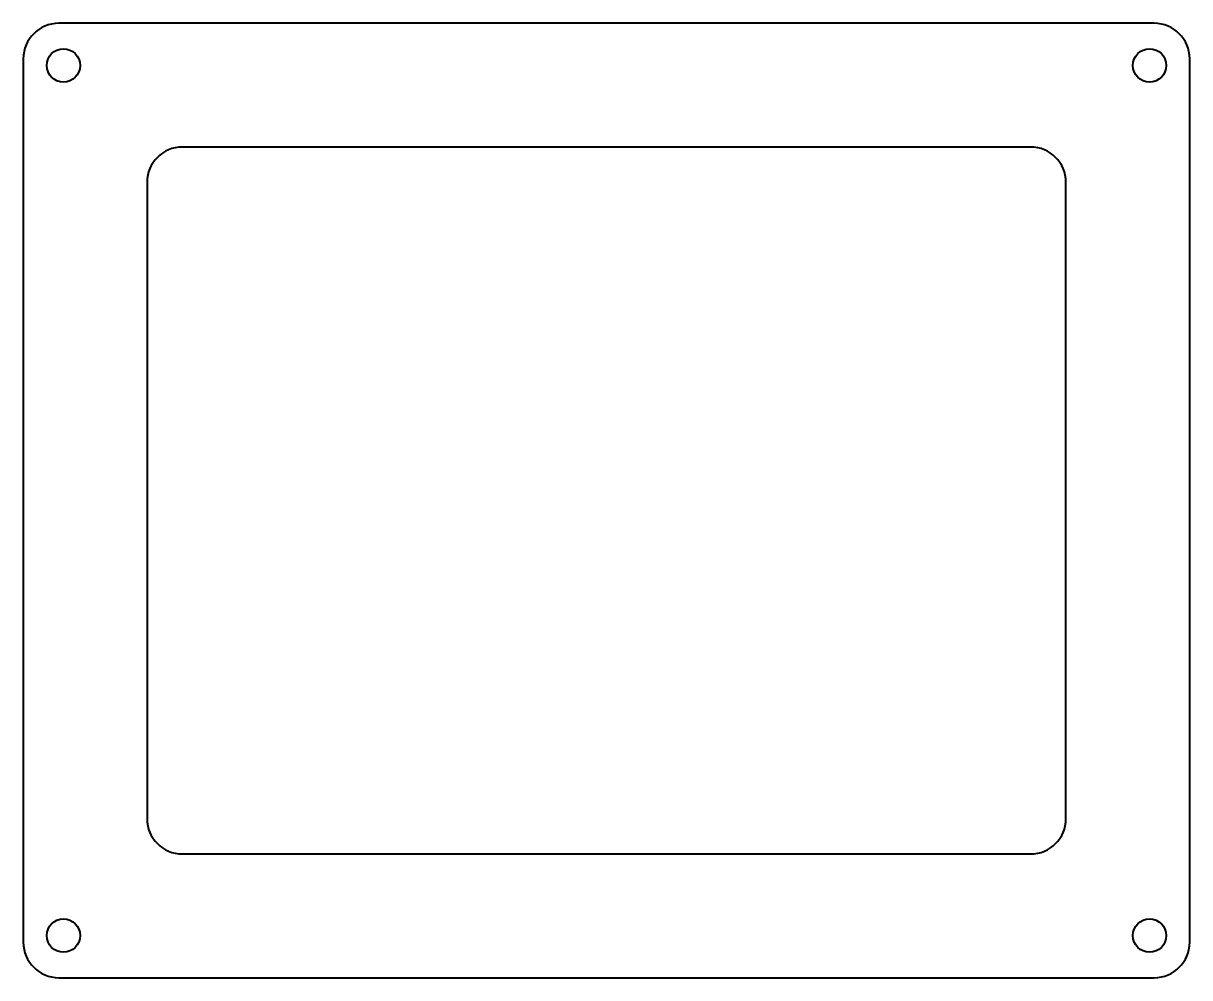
# Model space of a CAD drawing. Header units: inches. Extents: x -1.65 to 1.65, y -1.35 to 1.35.
import ezdxf

# ---------------------------------------------------------------- set-up
doc = ezdxf.new("R2010")
doc.units = ezdxf.units.IN
doc.header["$MEASUREMENT"] = 0
doc.layers.add('Visible', color=7, linetype='Continuous', lineweight=40)

msp = doc.modelspace()

# ---------------------------------------------------------------- linework, layer by layer
at = {"layer": 'Visible'}
for p, q in [((1.55, 1.35), (-1.55, 1.35)), ((-1.65, 1.25), (-1.65, -1.25)), ((1.65, -1.25), (1.65, 1.25)), ((1.2, 1), (-1.2, 1)), ((-1.3, 0.9), (-1.3, -0.9)), ((1.3, -0.9), (1.3, 0.9)), ((-1.2, -1), (1.2, -1)), ((-1.55, -1.35), (1.55, -1.35))]:
    msp.add_line(p, q, dxfattribs=at)
for centre in [(-1.5367, 1.231), (1.5367, 1.231), (-1.5367, -1.231), (1.5367, -1.231)]:
    msp.add_circle(centre, 0.0472, dxfattribs=at)
for centre, start, end in [((-1.55, 1.25), 90, 180), ((1.55, 1.25), 0, 90), ((-1.2, 0.9), 90, 180), ((1.2, 0.9), 0, 90), ((-1.2, -0.9), 180, 270), ((1.2, -0.9), 270, 0), ((-1.55, -1.25), 180, 270), ((1.55, -1.25), 270, 0)]:
    msp.add_arc(centre, 0.1, start, end, dxfattribs=at)

doc.saveas('drawing.dxf')
